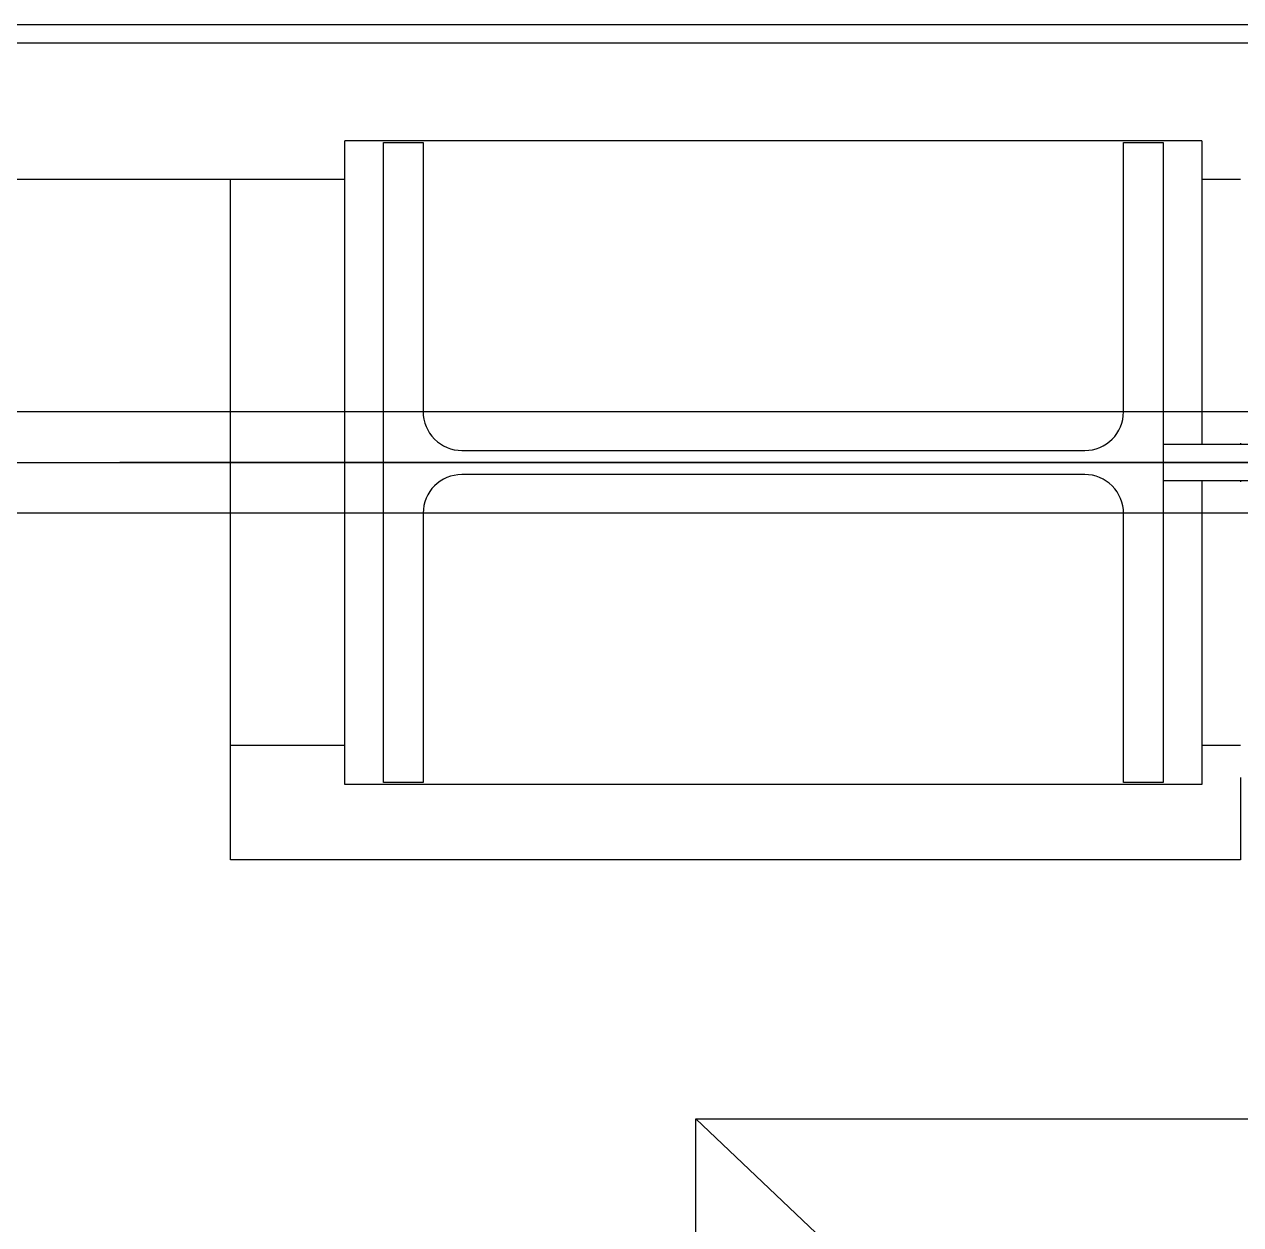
# Model space of a CAD drawing. Header units: metres. Extents: x 0 to 63075, y 0 to 44550.
# Drawn here: x 13976.4 to 14290, y 25356.3 to 25665.8 of the extents above; entities that cross this region are included whole.
import ezdxf

# ---------------------------------------------------------------- set-up
doc = ezdxf.new("R2010")
doc.units = ezdxf.units.M
doc.header["$LTSCALE"] = 75
doc.linetypes.add('CENTER2', pattern=[28.575, 19.05, -3.175, 3.175, -3.175])
doc.linetypes.add('CENTERX2', pattern=[101.6, 63.5, -12.7, 12.7, -12.7])
for name, color, linetype in [('SC1', 7, 'CENTER2'), ('SDM', 7, 'Continuous'), ('SL1', 8, 'Continuous')]:
    doc.layers.add(name, color=color, linetype=linetype)

# ---------------------------------------------------------------- blocks, each defined once
blk = doc.blocks.new('A$C29c634ac')
at = {"layer": 'SL1'}
for p, q in [((1216.13, 2997.46), (8003.9, 2997.47)), ((1215.12, 2992.66), (8004.91, 2992.67)), ((6020.51, 2967.47), (5799.51, 2967.47)), ((5799.51, 2801.47), (5799.51, 2967.47)), ((6020.51, 2967.47), (6020.51, 2889.22)), ((5809.51, 2966.97), (5819.71, 2966.97)), ((5809.51, 2801.97), (5809.51, 2966.97)), ((5819.71, 2966.97), (5819.71, 2897.57)), ((6000.31, 2966.97), (6010.51, 2966.97)), ((6000.31, 2897.57), (6000.31, 2966.97)), ((6010.51, 2966.97), (6010.51, 2801.97)), ((5770.01, 2957.47), (1158.01, 2957.47)), ((5770.01, 2781.97), (5770.01, 2957.47)), ((5799.51, 2957.47), (5770.01, 2957.47)), ((6030.51, 2957.47), (6020.51, 2957.47)), ((8210.01, 2897.52), (1148.01, 2897.52)), ((8210.01, 2897.52), (1148.01, 2897.52)), ((6010.51, 2889.22), (6104.16, 2889.22)), ((6030.51, 2889.47), (6030.51, 2889.22)), ((5829.71, 2887.57), (5990.31, 2887.57)), ((0, 2884.47), (12183.08, 2884.47)), ((12183.08, 2884.47), (5741.51, 2884.47)), ((5990.31, 2881.37), (5829.71, 2881.37)), ((6104.16, 2879.72), (6010.51, 2879.72)), ((6020.51, 2879.72), (6020.51, 2801.47)), ((6030.51, 2879.72), (6030.51, 2879.47)), ((8210.01, 2871.42), (1148.01, 2871.42)), ((8210.01, 2871.42), (1148.01, 2871.42)), ((5819.71, 2871.37), (5819.71, 2801.97)), ((6000.31, 2801.97), (6000.31, 2871.37)), ((5799.51, 2811.47), (5770.01, 2811.47)), ((6030.51, 2811.47), (6020.51, 2811.47)), ((6020.51, 2801.47), (5799.51, 2801.47)), ((5819.71, 2801.97), (5809.51, 2801.97)), ((6010.51, 2801.97), (6000.31, 2801.97)), ((6030.51, 2803.27), (6030.51, 2781.97)), ((6030.51, 2781.97), (5770.01, 2781.97)), ((5890.01, 2715.22), (6470.01, 2165.22)), ((5890.01, 2165.22), (5890.01, 2715.22)), ((5890.01, 2715.22), (6469.99, 2715.22))]:
    blk.add_line(p, q, dxfattribs=at)
for centre, start, end in [((5829.71, 2897.57), 179.998, 270), ((5990.31, 2897.57), 270, 359.998), ((5829.71, 2871.37), 90, 179.998), ((5990.31, 2871.37), 359.998, 90)]:
    blk.add_arc(centre, 10, start, end, dxfattribs=at)
blk.add_ellipse((6229.83, 2446.59), major_axis=(0, 241.3), ratio=0.965926, start_param=5.448017, end_param=7.853982, dxfattribs=at)

msp = doc.modelspace()

# ---------------------------------------------------------------- linework, layer by layer
at = {"layer": 'SC1', "color": 7, "linetype": 'CENTERX2', "lineweight": 9}
msp.add_line((21442.59, 25552.88), (5680.38, 25552.88), dxfattribs=at)

# ---------------------------------------------------------------- block references
at = {"layer": 'SDM'}
msp.add_blockref('A$C29c634ac', (8259.51, 22668.36), dxfattribs=at)

doc.saveas('drawing.dxf')
